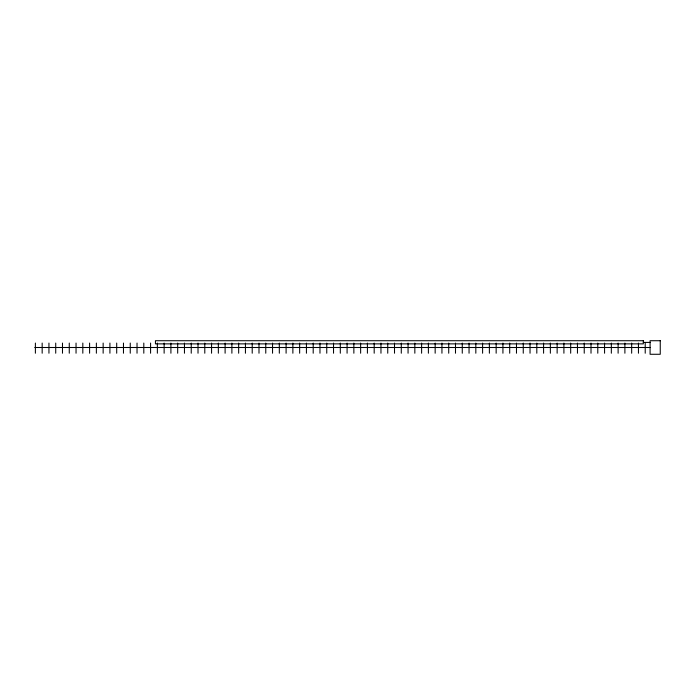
<?xml version="1.0" encoding="UTF-8"?>
<svg xmlns="http://www.w3.org/2000/svg" width="695" height="695" viewBox="0 0 695 695"><rect width="100%" height="100%" fill="white"/><g stroke="black" fill="none" stroke-linecap="round" stroke-linejoin="round"><path stroke-width="1.04" d="M643.309 342.409L650.086 342.409M34.75 347.5L650.086 347.5M645.221 343.061L645.221 353.225M638.444 343.061L638.444 353.225M631.668 343.061L631.668 353.225M624.892 343.061L624.892 353.225M618.116 343.061L618.116 353.225M611.339 343.061L611.339 353.225M604.563 343.061L604.563 353.225M597.787 343.061L597.787 353.225M591.011 343.061L591.011 353.225M584.234 343.061L584.234 353.225M577.458 343.061L577.458 353.225M570.682 343.061L570.682 353.225M563.906 343.061L563.906 353.225M557.138 343.061L557.138 353.225M550.362 343.061L550.362 353.225M543.586 343.061L543.586 353.225M536.809 343.061L536.809 353.225M530.033 343.061L530.033 353.225M523.257 343.061L523.257 353.225M516.481 343.061L516.481 353.225M509.704 343.061L509.704 353.225M502.928 343.061L502.928 353.225M496.152 343.061L496.152 353.225M489.376 343.061L489.376 353.225M482.599 343.061L482.599 353.225M475.823 343.061L475.823 353.225M469.047 343.061L469.047 353.225M462.271 343.061L462.271 353.225M455.494 343.061L455.494 353.225M448.718 343.061L448.718 353.225M441.942 343.061L441.942 353.225M435.166 343.061L435.166 353.225M428.389 343.061L428.389 353.225M421.613 343.061L421.613 353.225M414.837 343.061L414.837 353.225M408.061 343.061L408.061 353.225M401.284 343.061L401.284 353.225M394.508 343.061L394.508 353.225M387.74 343.061L387.74 353.225M380.964 343.061L380.964 353.225M374.188 343.061L374.188 353.225M367.412 343.061L367.412 353.225M360.636 343.061L360.636 353.225M353.859 343.061L353.859 353.225M347.083 343.061L347.083 353.225M340.307 343.061L340.307 353.225M333.531 343.061L333.531 353.225M326.754 343.061L326.754 353.225M319.978 343.061L319.978 353.225M313.202 343.061L313.202 353.225M306.426 343.061L306.426 353.225M299.649 343.061L299.649 353.225M292.873 343.061L292.873 353.225M286.097 343.061L286.097 353.225M279.32 343.061L279.32 353.225M272.544 343.061L272.544 353.225M265.768 343.061L265.768 353.225M258.992 343.061L258.992 353.225M252.215 343.061L252.215 353.225M245.439 343.061L245.439 353.225M238.663 343.061L238.663 353.225M231.887 343.061L231.887 353.225M225.111 343.061L225.111 353.225M218.343 343.061L218.343 353.225M211.567 343.061L211.567 353.225M204.79 343.061L204.79 353.225M198.014 343.061L198.014 353.225M191.238 343.061L191.238 353.225M184.462 343.061L184.462 353.225M177.685 343.061L177.685 353.225M170.909 343.061L170.909 353.225M164.133 343.061L164.133 353.225M157.357 343.061L157.357 353.225M150.58 343.061L150.58 353.225M143.804 343.061L143.804 353.225M137.028 343.061L137.028 353.225M130.252 343.061L130.252 353.225M123.475 343.061L123.475 353.225M116.699 343.061L116.699 353.225M109.923 343.061L109.923 353.225M103.147 343.061L103.147 353.225M96.37 343.061L96.37 353.225M89.594 343.061L89.594 353.225M82.818 343.061L82.818 353.225M76.042 343.061L76.042 353.225M69.265 343.061L69.265 353.225M62.489 343.061L62.489 353.225M55.722 343.061L55.722 353.225M48.945 343.061L48.945 353.225M42.169 343.061L42.169 353.225M35.393 343.061L35.393 353.225M643.309 340.724L155.445 340.724L155.445 343.869L643.309 343.869L643.309 340.724M660.25 340.724L650.086 340.724L650.086 354.276L660.25 354.276L660.25 340.724"/></g></svg>
